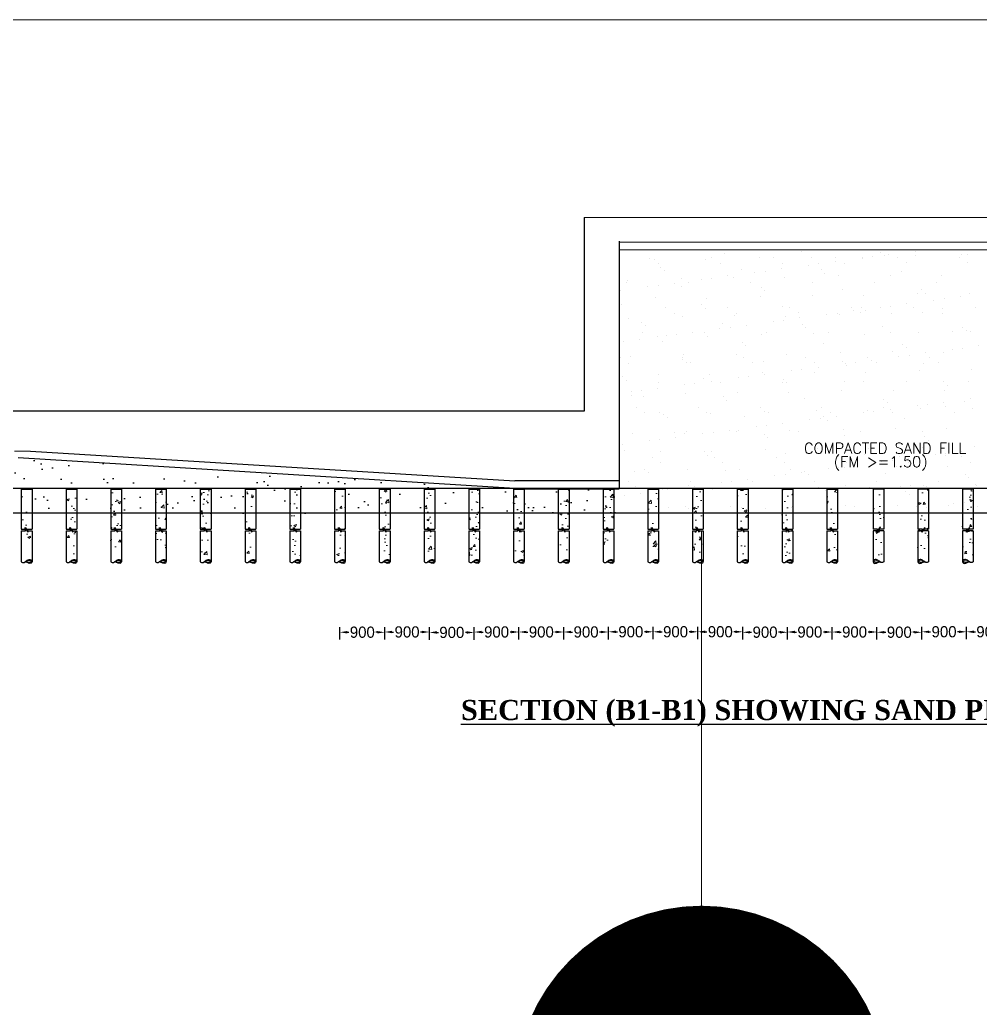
# Model space of a CAD drawing. Header units: inches. Extents: x -1277702 to 350617, y -622745 to 1282697.
# Drawn here: x -511265 to -491949, y 919020 to 938904 of the extents above; entities that cross this region are included whole.
import ezdxf

# ---------------------------------------------------------------- set-up
doc = ezdxf.new("R2010")
doc.units = ezdxf.units.IN
doc.header["$LTSCALE"] = 600
doc.header["$MEASUREMENT"] = 0
doc.linetypes.add('DASHED', pattern=[0.75, 0.5, -0.25])
for name, color, linetype, lineweight in [('DIM', 140, 'Continuous', 15), ('HATCH', 252, 'Continuous', 5), ('LINE', 7, 'Continuous', 20)]:
    doc.layers.add(name, color=color, linetype=linetype, lineweight=lineweight)
doc.layers.add('P1', color=7, linetype='Continuous')
doc.layers.add('TEXT', color=7, linetype='Continuous')
doc.styles.add('arial', font='swisscl.ttf')
doc.styles.add('BIG', font='ROMANT.SHX')
doc.dimstyles.new('3', dxfattribs={"dimtxt": 225, "dimasz": 350, "dimexe": 100, "dimexo": 25, "dimgap": 9, "dimtad": 0, "dimdec": 0, "dimzin": 0, "dimdsep": 46, "dimtxsty": 'Standard', "dimcen": 0, "dimclrd": 5, "dimclre": 6, "dimclrt": 1, "dimadec": 0, "dimazin": 0, "dimtfac": 1, "dimtdec": 0, "dimtofl": 0, "dimtmove": 2, "dimatfit": 3, "dimfxl": 1, "dimfrac": 1, "dimtolj": 1, "dimtzin": 0, "dimarcsym": 0})
doc.dimstyles.new('dim_70', dxfattribs={"dimtxt": 140, "dimasz": 140, "dimexe": 70, "dimexo": 40, "dimgap": 50, "dimtad": 1, "dimdec": 0, "dimzin": 0, "dimdsep": 46, "dimtxsty": 'arial', "dimcen": 0.09, "dimclrd": 5, "dimclre": 5, "dimclrt": 7, "dimadec": 0, "dimazin": 0, "dimtfac": 1, "dimtdec": 0, "dimtmove": 0, "dimatfit": 3, "dimfxl": 1, "dimtolj": 1, "dimtzin": 0, "dimarcsym": 0})

# ---------------------------------------------------------------- blocks, each defined once
blk = doc.blocks.new('DOT')
at = {"layer": 'DIM'}
for p, q in [((0, 62.63), (0, -75.16)), ((-75.25, 0), (71.07, 0))]:
    blk.add_line(p, q, dxfattribs=at)
at = {"layer": 'DIM', "const_width": 24.75}
blk.add_lwpolyline([(-12.62, 0, 1), (12.62, 0, 1)], format="xyb", close=True, dxfattribs=at)
blk = doc.blocks.new('pile-X')
at = {"layer": 'DIM', "ltscale": 50}
h = blk.add_hatch(dxfattribs=at)
h.set_pattern_fill('AR-CONC', color=8, scale=100, style=0)
h.set_pattern_definition([(50, (-3010845.5, 571089.3), (717.26018, -62.75213), [75, -825]), (355, (-3010845.5, 571089.3), (-138.75133, 752.19213), [60, -660]), (100.4514, (-3010785.7, 571084.1), (578.50938, 689.43954), [63.74019, -701.14211]), (46.1842, (-3010845.5, 571289.3), (1067.24105, -165.51901), [112.5, -1237.5]), (96.6356, (-3010756.5, 571275.5), (934.6627, 974.11787), [95.6103, -1051.713]), (351.1842, (-3010845.5, 571289.3), (934.66195, 974.1186), [90, -990]), (21, (-3010745.5, 571239.3), (596.90705, -402.61889), [75, -825]), (326, (-3010745.5, 571239.3), (243.31533, 725.15005), [60, -660]), (71.4514, (-3010695.7, 571205.75), (840.22263, 322.5305), [63.74019, -701.14211]), (37.5, (-3010845.48, 571089.3), (12.159855, 332.893854), [0, -652, 0, -670, 0, -662.5]), (7.5, (-3010845.48, 571089.3), (263.069537, 394.41171), [0, -382, 0, -637, 0, -252.5]), (327.5, (-3011068.48, 571089.3), (533.822436, -22.554872), [0, -250, 0, -780, 0, -1035]), (317.5, (-3011168.48, 571089.3), (583.18617, 100.10498), [0, -325, 0, -518, 0, -735])])
h.paths.add_polyline_path([(-150, -1863), (-44, -1863), (-44, -1814), (22, -1903), (22, -1862), (150, -1862), (150, 0), (-150, 0)])
at = {"layer": 'P1', "ltscale": 50}
for points in [[(-150, 0), (-150, -1112)], [(-150, 0), (150, 0)], [(150, 0), (150, -1112)], [(-150, -1112), (-44, -1112), (-44, -1064), (22, -1152), (22, -1112), (150, -1112)], [(-150, -1161), (-29, -1161), (-29, -1113), (38, -1201), (38, -1161), (150, -1161)], [(-150, -1161), (-150, -2029)], [(150, -1161), (150, -2011)]]:
    blk.add_lwpolyline(points, dxfattribs=at)
blk.add_spline([(-150, -2029), (-115, -2047), (-72, -2042), (-23, -2010), (15, -1981), (67, -1965), (106, -1968), (132, -1982), (144, -1997), (150, -2011), (150, -2024), (123, -2061), (73, -2067), (38, -2051), (10, -2031), (-18, -2023), (-51, -2031)], degree=3, dxfattribs=at)
blk = doc.blocks.new('*D61')
at = {"layer": 'DEFPOINTS', "color": 0}
for p in [(-495826, 926588), (-495826, 926415), (-494926, 926415)]:
    blk.add_point(p, dxfattribs=at)
at = {"layer": 'LINE', "color": 6, "lineweight": -2}
for p, q in [((-495826, 926440), (-495826, 926688)), ((-494926, 926440), (-494926, 926688))]:
    blk.add_line(p, q, dxfattribs=at)
at = {"layer": 'LINE', "color": 5, "lineweight": -2}
for p, q in [((-495676, 926588), (-495647, 926588)), ((-495076, 926588), (-495104, 926588))]:
    blk.add_line(p, q, dxfattribs=at)
at = {"layer": 'LINE', "color": 5}
for points in [[(-495676, 926613), (-495676, 926563), (-495826, 926588)], [(-495076, 926613), (-495076, 926563), (-494926, 926588)]]:
    blk.add_solid(points, dxfattribs=at)
at = {"layer": 'LINE', "color": 1, "insert": (-495376, 926588), "char_height": 225, "attachment_point": 5}
blk.add_mtext('\\A1;900', dxfattribs=at)
blk = doc.blocks.new('*D62')
at = {"layer": 'DEFPOINTS', "color": 0}
for p in [(-496726, 926583), (-496726, 926410), (-495826, 926410)]:
    blk.add_point(p, dxfattribs=at)
at = {"layer": 'LINE', "color": 6, "lineweight": -2}
for p, q in [((-496726, 926435), (-496726, 926683)), ((-495826, 926435), (-495826, 926683))]:
    blk.add_line(p, q, dxfattribs=at)
at = {"layer": 'LINE', "color": 5, "lineweight": -2}
for p, q in [((-496576, 926583), (-496547, 926583)), ((-495976, 926583), (-496004, 926583))]:
    blk.add_line(p, q, dxfattribs=at)
at = {"layer": 'LINE', "color": 5}
for points in [[(-496576, 926608), (-496576, 926558), (-496726, 926583)], [(-495976, 926608), (-495976, 926558), (-495826, 926583)]]:
    blk.add_solid(points, dxfattribs=at)
at = {"layer": 'LINE', "color": 1, "insert": (-496276, 926583), "char_height": 225, "attachment_point": 5}
blk.add_mtext('\\A1;900', dxfattribs=at)
blk = doc.blocks.new('*D63')
at = {"layer": 'DEFPOINTS', "color": 0}
for p in [(-497626, 926592), (-497626, 926419), (-496726, 926419)]:
    blk.add_point(p, dxfattribs=at)
at = {"layer": 'LINE', "color": 6, "lineweight": -2}
for p, q in [((-497626, 926444), (-497626, 926692)), ((-496726, 926444), (-496726, 926692))]:
    blk.add_line(p, q, dxfattribs=at)
at = {"layer": 'LINE', "color": 5, "lineweight": -2}
for p, q in [((-497476, 926592), (-497447, 926592)), ((-496876, 926592), (-496904, 926592))]:
    blk.add_line(p, q, dxfattribs=at)
at = {"layer": 'LINE', "color": 5}
for points in [[(-497476, 926617), (-497476, 926567), (-497626, 926592)], [(-496876, 926617), (-496876, 926567), (-496726, 926592)]]:
    blk.add_solid(points, dxfattribs=at)
at = {"layer": 'LINE', "color": 1, "insert": (-497176, 926592), "char_height": 225, "attachment_point": 5}
blk.add_mtext('\\A1;900', dxfattribs=at)
blk = doc.blocks.new('*D64')
at = {"layer": 'DEFPOINTS', "color": 0}
for p in [(-498526, 926592), (-498526, 926419), (-497626, 926419)]:
    blk.add_point(p, dxfattribs=at)
at = {"layer": 'LINE', "color": 6, "lineweight": -2}
for p, q in [((-498526, 926444), (-498526, 926692)), ((-497626, 926444), (-497626, 926692))]:
    blk.add_line(p, q, dxfattribs=at)
at = {"layer": 'LINE', "color": 5, "lineweight": -2}
for p, q in [((-498376, 926592), (-498347, 926592)), ((-497776, 926592), (-497804, 926592))]:
    blk.add_line(p, q, dxfattribs=at)
at = {"layer": 'LINE', "color": 5}
for points in [[(-498376, 926617), (-498376, 926567), (-498526, 926592)], [(-497776, 926617), (-497776, 926567), (-497626, 926592)]]:
    blk.add_solid(points, dxfattribs=at)
at = {"layer": 'LINE', "color": 1, "insert": (-498076, 926592), "char_height": 225, "attachment_point": 5}
blk.add_mtext('\\A1;900', dxfattribs=at)
blk = doc.blocks.new('*D65')
at = {"layer": 'DEFPOINTS', "color": 0}
for p in [(-500326, 926588), (-500326, 926415), (-499426, 926415)]:
    blk.add_point(p, dxfattribs=at)
at = {"layer": 'LINE', "color": 6, "lineweight": -2}
for p, q in [((-500326, 926440), (-500326, 926688)), ((-499426, 926440), (-499426, 926688))]:
    blk.add_line(p, q, dxfattribs=at)
at = {"layer": 'LINE', "color": 5, "lineweight": -2}
for p, q in [((-500176, 926588), (-500147, 926588)), ((-499576, 926588), (-499604, 926588))]:
    blk.add_line(p, q, dxfattribs=at)
at = {"layer": 'LINE', "color": 5}
for points in [[(-500176, 926613), (-500176, 926563), (-500326, 926588)], [(-499576, 926613), (-499576, 926563), (-499426, 926588)]]:
    blk.add_solid(points, dxfattribs=at)
at = {"layer": 'LINE', "color": 1, "insert": (-499876, 926588), "char_height": 225, "attachment_point": 5}
blk.add_mtext('\\A1;900', dxfattribs=at)
blk = doc.blocks.new('*D66')
at = {"layer": 'DEFPOINTS', "color": 0}
for p in [(-499426, 926592), (-499426, 926419), (-498526, 926419)]:
    blk.add_point(p, dxfattribs=at)
at = {"layer": 'LINE', "color": 6, "lineweight": -2}
for p, q in [((-499426, 926444), (-499426, 926692)), ((-498526, 926444), (-498526, 926692))]:
    blk.add_line(p, q, dxfattribs=at)
at = {"layer": 'LINE', "color": 5, "lineweight": -2}
for p, q in [((-499276, 926592), (-499247, 926592)), ((-498676, 926592), (-498704, 926592))]:
    blk.add_line(p, q, dxfattribs=at)
at = {"layer": 'LINE', "color": 5}
for points in [[(-499276, 926617), (-499276, 926567), (-499426, 926592)], [(-498676, 926617), (-498676, 926567), (-498526, 926592)]]:
    blk.add_solid(points, dxfattribs=at)
at = {"layer": 'LINE', "color": 1, "insert": (-498976, 926592), "char_height": 225, "attachment_point": 5}
blk.add_mtext('\\A1;900', dxfattribs=at)
blk = doc.blocks.new('*D67')
at = {"layer": 'DEFPOINTS', "color": 0}
for p in [(-502126, 926579), (-503026, 926406), (-502126, 926406)]:
    blk.add_point(p, dxfattribs=at)
at = {"layer": 'LINE', "color": 6, "lineweight": -2}
for p, q in [((-503026, 926431), (-503026, 926679)), ((-502126, 926431), (-502126, 926679))]:
    blk.add_line(p, q, dxfattribs=at)
at = {"layer": 'LINE', "color": 5, "lineweight": -2}
for p, q in [((-502876, 926579), (-502847, 926579)), ((-502276, 926579), (-502304, 926579))]:
    blk.add_line(p, q, dxfattribs=at)
at = {"layer": 'LINE', "color": 5}
for points in [[(-502876, 926604), (-502876, 926554), (-503026, 926579)], [(-502276, 926604), (-502276, 926554), (-502126, 926579)]]:
    blk.add_solid(points, dxfattribs=at)
at = {"layer": 'LINE', "color": 1, "insert": (-502576, 926579), "char_height": 225, "attachment_point": 5}
blk.add_mtext('\\A1;900', dxfattribs=at)
blk = doc.blocks.new('*D68')
at = {"layer": 'DEFPOINTS', "color": 0}
for p in [(-501226, 926588), (-502126, 926415), (-501226, 926415)]:
    blk.add_point(p, dxfattribs=at)
at = {"layer": 'LINE', "color": 6, "lineweight": -2}
for p, q in [((-502126, 926440), (-502126, 926688)), ((-501226, 926440), (-501226, 926688))]:
    blk.add_line(p, q, dxfattribs=at)
at = {"layer": 'LINE', "color": 5, "lineweight": -2}
for p, q in [((-501976, 926588), (-501947, 926588)), ((-501376, 926588), (-501404, 926588))]:
    blk.add_line(p, q, dxfattribs=at)
at = {"layer": 'LINE', "color": 5}
for points in [[(-501976, 926613), (-501976, 926563), (-502126, 926588)], [(-501376, 926613), (-501376, 926563), (-501226, 926588)]]:
    blk.add_solid(points, dxfattribs=at)
at = {"layer": 'LINE', "color": 1, "insert": (-501676, 926588), "char_height": 225, "attachment_point": 5}
blk.add_mtext('\\A1;900', dxfattribs=at)
blk = doc.blocks.new('*D69')
at = {"layer": 'DEFPOINTS', "color": 0}
for p in [(-500326, 926588), (-501226, 926415), (-500326, 926415)]:
    blk.add_point(p, dxfattribs=at)
at = {"layer": 'LINE', "color": 6, "lineweight": -2}
for p, q in [((-501226, 926440), (-501226, 926688)), ((-500326, 926440), (-500326, 926688))]:
    blk.add_line(p, q, dxfattribs=at)
at = {"layer": 'LINE', "color": 5, "lineweight": -2}
for p, q in [((-501076, 926588), (-501047, 926588)), ((-500476, 926588), (-500504, 926588))]:
    blk.add_line(p, q, dxfattribs=at)
at = {"layer": 'LINE', "color": 5}
for points in [[(-501076, 926613), (-501076, 926563), (-501226, 926588)], [(-500476, 926613), (-500476, 926563), (-500326, 926588)]]:
    blk.add_solid(points, dxfattribs=at)
at = {"layer": 'LINE', "color": 1, "insert": (-500776, 926588), "char_height": 225, "attachment_point": 5}
blk.add_mtext('\\A1;900', dxfattribs=at)
blk = doc.blocks.new('*D70')
at = {"layer": 'DEFPOINTS', "color": 0}
for p in [(-504826, 926583), (-504826, 926410), (-503926, 926410)]:
    blk.add_point(p, dxfattribs=at)
at = {"layer": 'LINE', "color": 6, "lineweight": -2}
for p, q in [((-504826, 926435), (-504826, 926683)), ((-503926, 926435), (-503926, 926683))]:
    blk.add_line(p, q, dxfattribs=at)
at = {"layer": 'LINE', "color": 5, "lineweight": -2}
for p, q in [((-504676, 926583), (-504647, 926583)), ((-504076, 926583), (-504104, 926583))]:
    blk.add_line(p, q, dxfattribs=at)
at = {"layer": 'LINE', "color": 5}
for points in [[(-504676, 926608), (-504676, 926558), (-504826, 926583)], [(-504076, 926608), (-504076, 926558), (-503926, 926583)]]:
    blk.add_solid(points, dxfattribs=at)
at = {"layer": 'LINE', "color": 1, "insert": (-504376, 926583), "char_height": 225, "attachment_point": 5}
blk.add_mtext('\\A1;900', dxfattribs=at)
blk = doc.blocks.new('*D71')
at = {"layer": 'DEFPOINTS', "color": 0}
for p in [(-503926, 926588), (-503926, 926415), (-503026, 926415)]:
    blk.add_point(p, dxfattribs=at)
at = {"layer": 'LINE', "color": 6, "lineweight": -2}
for p, q in [((-503926, 926440), (-503926, 926688)), ((-503026, 926440), (-503026, 926688))]:
    blk.add_line(p, q, dxfattribs=at)
at = {"layer": 'LINE', "color": 5, "lineweight": -2}
for p, q in [((-503776, 926588), (-503747, 926588)), ((-503176, 926588), (-503204, 926588))]:
    blk.add_line(p, q, dxfattribs=at)
at = {"layer": 'LINE', "color": 5}
for points in [[(-503776, 926613), (-503776, 926563), (-503926, 926588)], [(-503176, 926613), (-503176, 926563), (-503026, 926588)]]:
    blk.add_solid(points, dxfattribs=at)
at = {"layer": 'LINE', "color": 1, "insert": (-503476, 926588), "char_height": 225, "attachment_point": 5}
blk.add_mtext('\\A1;900', dxfattribs=at)
blk = doc.blocks.new('*D72')
at = {"layer": 'DEFPOINTS', "color": 0}
for p in [(-494026, 926588), (-494926, 926415), (-494026, 926415)]:
    blk.add_point(p, dxfattribs=at)
at = {"layer": 'LINE', "color": 6, "lineweight": -2}
for p, q in [((-494926, 926440), (-494926, 926688)), ((-494026, 926440), (-494026, 926688))]:
    blk.add_line(p, q, dxfattribs=at)
at = {"layer": 'LINE', "color": 5, "lineweight": -2}
for p, q in [((-494776, 926588), (-494747, 926588)), ((-494176, 926588), (-494204, 926588))]:
    blk.add_line(p, q, dxfattribs=at)
at = {"layer": 'LINE', "color": 5}
for points in [[(-494776, 926613), (-494776, 926563), (-494926, 926588)], [(-494176, 926613), (-494176, 926563), (-494026, 926588)]]:
    blk.add_solid(points, dxfattribs=at)
at = {"layer": 'LINE', "color": 1, "insert": (-494476, 926588), "char_height": 225, "attachment_point": 5}
blk.add_mtext('\\A1;900', dxfattribs=at)
blk = doc.blocks.new('*D73')
at = {"layer": 'DEFPOINTS', "color": 0}
for p in [(-493126, 926583), (-494026, 926410), (-493126, 926410)]:
    blk.add_point(p, dxfattribs=at)
at = {"layer": 'LINE', "color": 6, "lineweight": -2}
for p, q in [((-494026, 926435), (-494026, 926683)), ((-493126, 926435), (-493126, 926683))]:
    blk.add_line(p, q, dxfattribs=at)
at = {"layer": 'LINE', "color": 5, "lineweight": -2}
for p, q in [((-493876, 926583), (-493847, 926583)), ((-493276, 926583), (-493304, 926583))]:
    blk.add_line(p, q, dxfattribs=at)
at = {"layer": 'LINE', "color": 5}
for points in [[(-493876, 926608), (-493876, 926558), (-494026, 926583)], [(-493276, 926608), (-493276, 926558), (-493126, 926583)]]:
    blk.add_solid(points, dxfattribs=at)
at = {"layer": 'LINE', "color": 1, "insert": (-493576, 926583), "char_height": 225, "attachment_point": 5}
blk.add_mtext('\\A1;900', dxfattribs=at)
blk = doc.blocks.new('*D74')
at = {"layer": 'DEFPOINTS', "color": 0}
for p in [(-492226, 926592), (-493126, 926419), (-492226, 926419)]:
    blk.add_point(p, dxfattribs=at)
at = {"layer": 'LINE', "color": 6, "lineweight": -2}
for p, q in [((-493126, 926444), (-493126, 926692)), ((-492226, 926444), (-492226, 926692))]:
    blk.add_line(p, q, dxfattribs=at)
at = {"layer": 'LINE', "color": 5, "lineweight": -2}
for p, q in [((-492976, 926592), (-492947, 926592)), ((-492376, 926592), (-492404, 926592))]:
    blk.add_line(p, q, dxfattribs=at)
at = {"layer": 'LINE', "color": 5}
for points in [[(-492976, 926617), (-492976, 926567), (-493126, 926592)], [(-492376, 926617), (-492376, 926567), (-492226, 926592)]]:
    blk.add_solid(points, dxfattribs=at)
at = {"layer": 'LINE', "color": 1, "insert": (-492676, 926592), "char_height": 225, "attachment_point": 5}
blk.add_mtext('\\A1;900', dxfattribs=at)
blk = doc.blocks.new('*D75')
at = {"layer": 'DEFPOINTS', "color": 0}
for p in [(-491326, 926592), (-492226, 926419), (-491326, 926419)]:
    blk.add_point(p, dxfattribs=at)
at = {"layer": 'LINE', "color": 6, "lineweight": -2}
for p, q in [((-492226, 926444), (-492226, 926692)), ((-491326, 926444), (-491326, 926692))]:
    blk.add_line(p, q, dxfattribs=at)
at = {"layer": 'LINE', "color": 5, "lineweight": -2}
for p, q in [((-492076, 926592), (-492047, 926592)), ((-491476, 926592), (-491504, 926592))]:
    blk.add_line(p, q, dxfattribs=at)
at = {"layer": 'LINE', "color": 5}
for points in [[(-492076, 926617), (-492076, 926567), (-492226, 926592)], [(-491476, 926617), (-491476, 926567), (-491326, 926592)]]:
    blk.add_solid(points, dxfattribs=at)
at = {"layer": 'LINE', "color": 1, "insert": (-491776, 926592), "char_height": 225, "attachment_point": 5}
blk.add_mtext('\\A1;900', dxfattribs=at)

msp = doc.modelspace()

# ---------------------------------------------------------------- hatches: boundary and pattern name
at = {"linetype": 'DASHED'}
h = msp.add_hatch(dxfattribs=at)
h.set_pattern_fill('AR-SAND', color=256, scale=400, style=0)
h.set_pattern_definition([(37.5, (475501.93, -13229.54), (-25.19734, 770.7295), [0, -608, 0, -680, 0, -650]), (7.5, (475501.9, -13229.5), (707.9107, 1128.8584), [0, -328, 0, -548, 0, -210]), (327.5, (475009.9, -13229.54), (1245.65674, 2.26362), [0, -200, 0, -720, 0, -940]), (317.5, (475009.9, -13229.5), (1202.4506, 351.0702), [0, -100, 0, -472, 0, -540])])
h.paths.add_polyline_path([(-499239.9431, 928977.88837), (-499210.65558, 929477.88837), (-501311.14374, 929477.88837), (-511296.24539, 930092.98703), (-511908.9168, 929480.31562), (-512534.34429, 929480.31562), (-512534.34429, 928977.88837)])

# ---------------------------------------------------------------- linework, layer by layer
at = {"color": 0}
for p, q in [((-499911.14374, 934927.88837), (-499911.14374, 931027.88837)), ((-501311.14374, 931027.88837), (-508583.48173, 931027.88837)), ((-499210.65558, 931101.29058), (-499210.65558, 929701.29058)), ((-499210.65558, 931051.29058), (-499210.65558, 929651.29058)), ((-511051.14374, 930227.88837), (-501311.14374, 929627.88837)), ((-501311.14374, 929477.88837), (-511296.24539, 930092.98703)), ((-499210.65558, 929627.88837), (-501311.14374, 929627.88837)), ((-499210.65558, 929701.29058), (-499210.65558, 929551.29058)), ((-499210.65558, 929651.29058), (-499210.65558, 929501.29058)), ((-499210.65558, 929477.88837), (-501311.14374, 929477.88837)), ((-499210.65558, 929458.67641), (-501311.14374, 929458.67641)), ((-476268.33742, 928977.88837), (-513583.27826, 928977.88837))]:
    msp.add_line(p, q, dxfattribs=at)
at = {"color": 7}
for p, q in [((-499210.65558, 934451.29058), (-499210.65558, 929477.88837)), ((-499911.14374, 931027.88837), (-513522.525, 931027.88837)), ((-514035.34301, 929480.31562), (-475765.91017, 929480.31562))]:
    msp.add_line(p, q, dxfattribs=at)
at = {"linetype": 'DASHED'}
for p, q in [((-497171.02366, 934273.79167), (-497171.02366, 934273.79167)), ((-497097.29592, 934206.23265), (-497097.29592, 934206.23265)), ((-495546.85038, 934238.4243), (-495546.85038, 934238.4243)), ((-493946.26997, 934224.67582), (-493946.26997, 934224.67582)), ((-493248.80968, 934247.30864), (-493248.80968, 934247.30864)), ((-493040.60626, 934274.71914), (-493040.60626, 934274.71914)), ((-492322.0967, 934189.30844), (-492322.0967, 934189.30844)), ((-498591.70572, 934111.08299), (-498591.70572, 934111.08299)), ((-498498.27478, 934081.32698), (-498498.27478, 934081.32698)), ((-498423.02743, 934003.62307), (-498423.02743, 934003.62307)), ((-497475.03894, 934076.41935), (-497475.03894, 934076.41935)), ((-497346.04898, 934113.34661), (-497346.04898, 934113.34661)), ((-497177.37069, 934005.88669), (-497177.37069, 934005.88669)), ((-496394.68165, 934115.34255), (-496394.68165, 934115.34255)), ((-496100.39223, 934115.61023), (-496100.39223, 934115.61023)), ((-495931.71394, 934008.15031), (-495931.71394, 934008.15031)), ((-495347.64521, 934128.69776), (-495347.64521, 934128.69776)), ((-495194.0245, 933991.21625), (-495194.0245, 933991.21625)), ((-494868.83058, 934034.02884), (-494868.83058, 934034.02884)), ((-494854.73549, 934117.87385), (-494854.73549, 934117.87385)), ((-494686.0572, 934010.41393), (-494686.0572, 934010.41393)), ((-494325.5188, 934105.55719), (-494325.5188, 934105.55719)), ((-494324.40936, 934123.79013), (-494324.40936, 934123.79013)), ((-494117.31538, 934132.96769), (-494117.31538, 934132.96769)), ((-493872.54224, 934157.1168), (-493872.54224, 934157.1168)), ((-493792.12146, 934175.78029), (-493792.12146, 934175.78029)), ((-493609.07874, 934120.13747), (-493609.07874, 934120.13747)), ((-493440.40046, 934012.67755), (-493440.40046, 934012.67755)), ((-493244.05208, 934162.71332), (-493244.05208, 934162.71332)), ((-492363.422, 934122.40109), (-492363.422, 934122.40109)), ((-492197.01563, 934176.06854), (-492197.01563, 934176.06854)), ((-492194.74371, 934014.94117), (-492194.74371, 934014.94117)), ((-498373.4743, 933922.72145), (-498373.4743, 933922.72145)), ((-498299.74656, 933855.16243), (-498299.74656, 933855.16243)), ((-496749.30102, 933887.35408), (-496749.30102, 933887.35408)), ((-496478.93704, 933822.0543), (-496478.93704, 933822.0543)), ((-496270.73362, 933849.46481), (-496270.73362, 933849.46481)), ((-495945.5397, 933892.2774), (-495945.5397, 933892.2774)), ((-495402.22792, 933963.80575), (-495402.22792, 933963.80575)), ((-495148.72062, 933873.60559), (-495148.72062, 933873.60559)), ((-495074.99288, 933806.04657), (-495074.99288, 933806.04657)), ((-493524.54734, 933838.23822), (-493524.54734, 933838.23822)), ((-499061.44234, 933614.50373), (-499061.44234, 933614.50373)), ((-499037.75506, 933667.36921), (-499037.75506, 933667.36921)), ((-498098.95794, 933608.77451), (-498098.95794, 933608.77451)), ((-497957.39777, 933706.29241), (-497957.39777, 933706.29241)), ((-497815.78559, 933616.76735), (-497815.78559, 933616.76735)), ((-497555.64616, 933680.30286), (-497555.64616, 933680.30286)), ((-497347.44274, 933707.71336), (-497347.44274, 933707.71336)), ((-497022.24882, 933750.52595), (-497022.24882, 933750.52595)), ((-496910.36132, 933719.64762), (-496910.36132, 933719.64762)), ((-496570.12885, 933619.03097), (-496570.12885, 933619.03097)), ((-495887.12548, 933714.73999), (-495887.12548, 933714.73999)), ((-495324.4721, 933621.29459), (-495324.4721, 933621.29459)), ((-494806.76819, 933753.66318), (-494806.76819, 933753.66318)), ((-494078.81536, 933623.55821), (-494078.81536, 933623.55821)), ((-493759.73175, 933767.01839), (-493759.73175, 933767.01839)), ((-492833.15861, 933625.82183), (-492833.15861, 933625.82183)), ((-492736.4959, 933762.11076), (-492736.4959, 933762.11076)), ((-499175.66706, 933467.02306), (-499175.66706, 933467.02306)), ((-498632.35528, 933538.55142), (-498632.35528, 933538.55142)), ((-498424.15185, 933565.96192), (-498424.15185, 933565.96192)), ((-497951.75166, 933536.28385), (-497951.75166, 933536.28385)), ((-496351.17126, 933522.53536), (-496351.17126, 933522.53536)), ((-496277.44352, 933454.97634), (-496277.44352, 933454.97634)), ((-494726.99798, 933487.16799), (-494726.99798, 933487.16799)), ((-493218.85473, 933391.98382), (-493218.85473, 933391.98382)), ((-493126.41758, 933473.41951), (-493126.41758, 933473.41951)), ((-493052.68984, 933405.86048), (-493052.68984, 933405.86048)), ((-492171.81829, 933405.33903), (-492171.81829, 933405.33903)), ((-498473.07744, 933310.59748), (-498473.07744, 933310.59748)), ((-497449.8416, 933305.68985), (-497449.8416, 933305.68985)), ((-496369.48431, 933344.61304), (-496369.48431, 933344.61304)), ((-495322.44786, 933357.96825), (-495322.44786, 933357.96825)), ((-494299.21202, 933353.06062), (-494299.21202, 933353.06062)), ((-493423.32302, 933188.6733), (-493423.32302, 933188.6733)), ((-492880.01124, 933260.20166), (-492880.01124, 933260.20166)), ((-492671.80782, 933287.61216), (-492671.80782, 933287.61216)), ((-492346.61391, 933330.42475), (-492346.61391, 933330.42475)), ((-499154.2023, 933185.21362), (-499154.2023, 933185.21362)), ((-498268.65438, 933109.44209), (-498268.65438, 933109.44209)), ((-498099.97609, 933001.98217), (-498099.97609, 933001.98217)), ((-497553.6219, 933171.46514), (-497553.6219, 933171.46514)), ((-497479.89417, 933103.90612), (-497479.89417, 933103.90612)), ((-497022.99763, 933111.70572), (-497022.99763, 933111.70572)), ((-496854.31934, 933004.24579), (-496854.31934, 933004.24579)), ((-495929.44862, 933136.09777), (-495929.44862, 933136.09777)), ((-495777.34089, 933113.96934), (-495777.34089, 933113.96934)), ((-495608.6626, 933006.50942), (-495608.6626, 933006.50942)), ((-494825.22606, 933004.10927), (-494825.22606, 933004.10927)), ((-494531.68414, 933116.23296), (-494531.68414, 933116.23296)), ((-494500.03214, 933046.92186), (-494500.03214, 933046.92186)), ((-494363.00586, 933008.77304), (-494363.00586, 933008.77304)), ((-494328.86822, 933122.34928), (-494328.86822, 933122.34928)), ((-494255.14048, 933054.79026), (-494255.14048, 933054.79026)), ((-493956.72036, 933118.45021), (-493956.72036, 933118.45021)), ((-493748.51694, 933145.86071), (-493748.51694, 933145.86071)), ((-493734.5344, 932996.28889), (-493734.5344, 932996.28889)), ((-493286.0274, 933118.49658), (-493286.0274, 933118.49658)), ((-493117.34911, 933011.03666), (-493117.34911, 933011.03666)), ((-492711.29856, 932991.38126), (-492711.29856, 932991.38126)), ((-492704.69494, 933086.98191), (-492704.69494, 933086.98191)), ((-492040.37066, 933120.7602), (-492040.37066, 933120.7602)), ((-499012.55771, 932896.6397), (-499012.55771, 932896.6397)), ((-498756.07254, 932820.39491), (-498756.07254, 932820.39491)), ((-497932.20043, 932935.5629), (-497932.20043, 932935.5629)), ((-496885.16398, 932948.91811), (-496885.16398, 932948.91811)), ((-496110.1386, 932834.94732), (-496110.1386, 932834.94732)), ((-495901.93518, 932862.35782), (-495901.93518, 932862.35782)), ((-495861.92814, 932944.01048), (-495861.92814, 932944.01048)), ((-495576.74126, 932905.17041), (-495576.74126, 932905.17041)), ((-495033.42948, 932976.69877), (-495033.42948, 932976.69877)), ((-494781.57085, 932982.93367), (-494781.57085, 932982.93367)), ((-498738.39099, 932612.86283), (-498738.39099, 932612.86283)), ((-498682.34481, 932752.83589), (-498682.34481, 932752.83589)), ((-497730.1595, 932621.66753), (-497730.1595, 932621.66753)), ((-497492.73425, 932615.12646), (-497492.73425, 932615.12646)), ((-497186.84772, 932693.19588), (-497186.84772, 932693.19588)), ((-497131.89926, 932785.02754), (-497131.89926, 932785.02754)), ((-496978.6443, 932720.60638), (-496978.6443, 932720.60638)), ((-496653.45038, 932763.41897), (-496653.45038, 932763.41897)), ((-496247.0775, 932617.39008), (-496247.0775, 932617.39008)), ((-495531.31886, 932771.27905), (-495531.31886, 932771.27905)), ((-495457.59113, 932703.72003), (-495457.59113, 932703.72003)), ((-495001.42076, 932619.6537), (-495001.42076, 932619.6537)), ((-493907.14558, 932735.91168), (-493907.14558, 932735.91168)), ((-493755.76401, 932621.91732), (-493755.76401, 932621.91732)), ((-493193.65739, 932621.25431), (-493193.65739, 932621.25431)), ((-492510.10727, 932624.18094), (-492510.10727, 932624.18094)), ((-492306.56518, 932722.16319), (-492306.56518, 932722.16319)), ((-492232.83744, 932654.60417), (-492232.83744, 932654.60417)), ((-492146.62094, 932634.60952), (-492146.62094, 932634.60952)), ((-499132.06254, 932437.10349), (-499132.06254, 932437.10349)), ((-498806.86862, 932479.91608), (-498806.86862, 932479.91608)), ((-498447.8801, 932539.86797), (-498447.8801, 932539.86797)), ((-498334.34991, 932433.95731), (-498334.34991, 932433.95731)), ((-498263.55684, 932551.44443), (-498263.55684, 932551.44443)), ((-498055.35342, 932578.85493), (-498055.35342, 932578.85493)), ((-497424.64425, 932534.96034), (-497424.64425, 932534.96034)), ((-496733.7695, 932420.20883), (-496733.7695, 932420.20883)), ((-496344.28697, 932573.88353), (-496344.28697, 932573.88353)), ((-495297.25052, 932587.23874), (-495297.25052, 932587.23874)), ((-494274.01468, 932582.33112), (-494274.01468, 932582.33112)), ((-496660.04177, 932352.64981), (-496660.04177, 932352.64981)), ((-495109.59622, 932384.84145), (-495109.59622, 932384.84145)), ((-494756.37351, 932212.20417), (-494756.37351, 932212.20417)), ((-493709.33706, 932225.55938), (-493709.33706, 932225.55938)), ((-493509.01582, 932371.09297), (-493509.01582, 932371.09297)), ((-493435.28809, 932303.53395), (-493435.28809, 932303.53395)), ((-493054.52459, 932201.56632), (-493054.52459, 932201.56632)), ((-492686.10122, 932220.65175), (-492686.10122, 932220.65175)), ((-492511.2128, 932273.09468), (-492511.2128, 932273.09468)), ((-492303.00938, 932300.50518), (-492303.00938, 932300.50518)), ((-491977.81547, 932343.31777), (-491977.81547, 932343.31777)), ((-499191.25978, 932105.53758), (-499191.25978, 932105.53758)), ((-499022.58149, 931998.07766), (-499022.58149, 931998.07766)), ((-498987.36037, 932125.9102), (-498987.36037, 932125.9102)), ((-497945.60303, 932107.8012), (-497945.60303, 932107.8012)), ((-497936.22014, 932069.1386), (-497936.22014, 932069.1386)), ((-497907.00308, 932164.83339), (-497907.00308, 932164.83339)), ((-497862.49241, 932001.57958), (-497862.49241, 932001.57958)), ((-497776.92475, 932000.34128), (-497776.92475, 932000.34128)), ((-496859.96664, 932178.1886), (-496859.96664, 932178.1886)), ((-496699.94629, 932110.06482), (-496699.94629, 932110.06482)), ((-496531.268, 932002.6049), (-496531.268, 932002.6049)), ((-496312.04686, 932033.77123), (-496312.04686, 932033.77123)), ((-495836.73079, 932173.28097), (-495836.73079, 932173.28097)), ((-495454.28954, 932112.32844), (-495454.28954, 932112.32844)), ((-495285.61126, 932004.86852), (-495285.61126, 932004.86852)), ((-494711.46646, 932020.02274), (-494711.46646, 932020.02274)), ((-494456.42762, 932017.00229), (-494456.42762, 932017.00229)), ((-494208.6328, 932114.59207), (-494208.6328, 932114.59207)), ((-494131.23371, 932059.81488), (-494131.23371, 932059.81488)), ((-494039.95451, 932007.13214), (-494039.95451, 932007.13214)), ((-493587.92192, 932131.34323), (-493587.92192, 932131.34323)), ((-493379.7185, 932158.75373), (-493379.7185, 932158.75373)), ((-492962.97606, 932116.85569), (-492962.97606, 932116.85569)), ((-492794.29777, 932009.39577), (-492794.29777, 932009.39577)), ((-496319.08962, 931803.15402), (-496319.08962, 931803.15402)), ((-495741.34016, 931847.84034), (-495741.34016, 931847.84034)), ((-495533.13674, 931875.25084), (-495533.13674, 931875.25084)), ((-495272.05318, 931816.50924), (-495272.05318, 931816.50924)), ((-495207.94283, 931918.06343), (-495207.94283, 931918.06343)), ((-494664.63104, 931989.59179), (-494664.63104, 931989.59179)), ((-494637.73873, 931952.46372), (-494637.73873, 931952.46372)), ((-494248.81733, 931811.60161), (-494248.81733, 931811.60161)), ((-493168.46005, 931850.5248), (-493168.46005, 931850.5248)), ((-493087.29318, 931984.65537), (-493087.29318, 931984.65537)), ((-492121.4236, 931863.88001), (-492121.4236, 931863.88001)), ((-499138.67078, 931718.06838), (-499138.67078, 931718.06838)), ((-499064.94305, 931650.50935), (-499064.94305, 931650.50935)), ((-498422.68275, 931769.13846), (-498422.68275, 931769.13846)), ((-498415.33965, 931611.22194), (-498415.33965, 931611.22194)), ((-497514.49751, 931682.701), (-497514.49751, 931682.701)), ((-497399.44691, 931764.23083), (-497399.44691, 931764.23083)), ((-497361.36107, 931634.56054), (-497361.36107, 931634.56054)), ((-497169.6829, 931613.48556), (-497169.6829, 931613.48556)), ((-496818.04928, 931706.0889), (-496818.04928, 931706.0889)), ((-496609.84586, 931733.4994), (-496609.84586, 931733.4994)), ((-496284.65195, 931776.31199), (-496284.65195, 931776.31199)), ((-495924.02616, 931615.74918), (-495924.02616, 931615.74918)), ((-495913.9171, 931668.95252), (-495913.9171, 931668.95252)), ((-495840.18937, 931601.3935), (-495840.18937, 931601.3935)), ((-494678.36941, 931618.01281), (-494678.36941, 931618.01281)), ((-494289.74382, 931633.58514), (-494289.74382, 931633.58514)), ((-493432.71267, 931620.27643), (-493432.71267, 931620.27643)), ((-492689.16342, 931619.83666), (-492689.16342, 931619.83666)), ((-492187.05593, 931622.54005), (-492187.05593, 931622.54005)), ((-498971.46752, 931422.58601), (-498971.46752, 931422.58601)), ((-498763.2641, 931449.99651), (-498763.2641, 931449.99651)), ((-498438.07018, 931492.8091), (-498438.07018, 931492.8091)), ((-497894.7584, 931564.33745), (-497894.7584, 931564.33745)), ((-497686.55498, 931591.74795), (-497686.55498, 931591.74795)), ((-496834.76929, 931407.4591), (-496834.76929, 931407.4591)), ((-495811.53345, 931402.55147), (-495811.53345, 931402.55147)), ((-494731.17616, 931441.47466), (-494731.17616, 931441.47466)), ((-493684.13972, 931454.82987), (-493684.13972, 931454.82987)), ((-492660.90387, 931449.92224), (-492660.90387, 931449.92224)), ((-492615.43569, 931552.27764), (-492615.43569, 931552.27764)), ((-498962.16303, 931355.18069), (-498962.16303, 931355.18069)), ((-498716.94815, 931331.63078), (-498716.94815, 931331.63078)), ((-497881.80574, 931394.10388), (-497881.80574, 931394.10388)), ((-497116.36774, 931317.88229), (-497116.36774, 931317.88229)), ((-497042.64001, 931250.32327), (-497042.64001, 931250.32327)), ((-495492.19447, 931282.51492), (-495492.19447, 931282.51492)), ((-493891.61406, 931268.76643), (-493891.61406, 931268.76643)), ((-493817.88633, 931201.20741), (-493817.88633, 931201.20741)), ((-492685.72615, 931214.45934), (-492685.72615, 931214.45934)), ((-492267.44078, 931233.39906), (-492267.44078, 931233.39906)), ((-492142.41437, 931285.9877), (-492142.41437, 931285.9877)), ((-498868.20843, 931103.89669), (-498868.20843, 931103.89669)), ((-497622.55169, 931106.16031), (-497622.55169, 931106.16031)), ((-496376.89495, 931108.42393), (-496376.89495, 931108.42393)), ((-496293.89228, 931032.42452), (-496293.89228, 931032.42452)), ((-496208.21666, 931000.96401), (-496208.21666, 931000.96401)), ((-495246.85583, 931045.77973), (-495246.85583, 931045.77973)), ((-495131.2382, 931110.68755), (-495131.2382, 931110.68755)), ((-494962.55991, 931003.22763), (-494962.55991, 931003.22763)), ((-494295.83261, 931002.48481), (-494295.83261, 931002.48481)), ((-494223.61999, 931040.8721), (-494223.61999, 931040.8721)), ((-494087.62918, 931029.89531), (-494087.62918, 931029.89531)), ((-493885.58146, 931112.95117), (-493885.58146, 931112.95117)), ((-493762.43527, 931072.7079), (-493762.43527, 931072.7079)), ((-493716.90317, 931005.49125), (-493716.90317, 931005.49125)), ((-493219.12349, 931144.23625), (-493219.12349, 931144.23625)), ((-493143.2627, 931079.79529), (-493143.2627, 931079.79529)), ((-493010.92006, 931171.64675), (-493010.92006, 931171.64675)), ((-492639.92471, 931115.21479), (-492639.92471, 931115.21479)), ((-492471.24642, 931007.75487), (-492471.24642, 931007.75487)), ((-492096.22626, 931093.15051), (-492096.22626, 931093.15051)), ((-498699.53015, 930996.43677), (-498699.53015, 930996.43677)), ((-498397.48541, 930998.40895), (-498397.48541, 930998.40895)), ((-498318.81839, 930966.81206), (-498318.81839, 930966.81206)), ((-498245.09065, 930899.25304), (-498245.09065, 930899.25304)), ((-497453.8734, 930998.70039), (-497453.8734, 930998.70039)), ((-497374.24957, 930993.50132), (-497374.24957, 930993.50132)), ((-496694.64511, 930931.44469), (-496694.64511, 930931.44469)), ((-495372.54172, 930860.73336), (-495372.54172, 930860.73336)), ((-495164.3383, 930888.14386), (-495164.3383, 930888.14386)), ((-495094.0647, 930917.69621), (-495094.0647, 930917.69621)), ((-495020.33697, 930850.13718), (-495020.33697, 930850.13718)), ((-494839.14439, 930930.95645), (-494839.14439, 930930.95645)), ((-493469.89143, 930882.32883), (-493469.89143, 930882.32883)), ((-498092.2883, 930609.58105), (-498092.2883, 930609.58105)), ((-497856.6084, 930623.37437), (-497856.6084, 930623.37437)), ((-497317.75654, 930604.64097), (-497317.75654, 930604.64097)), ((-496992.56263, 930647.45356), (-496992.56263, 930647.45356)), ((-496846.63156, 930611.84467), (-496846.63156, 930611.84467)), ((-496809.57195, 930636.72959), (-496809.57195, 930636.72959)), ((-496449.25084, 930718.98192), (-496449.25084, 930718.98192)), ((-496241.04742, 930746.39242), (-496241.04742, 930746.39242)), ((-495915.85351, 930789.20501), (-495915.85351, 930789.20501)), ((-495786.33611, 930631.82196), (-495786.33611, 930631.82196)), ((-495600.97481, 930614.10829), (-495600.97481, 930614.10829)), ((-494705.97882, 930670.74515), (-494705.97882, 930670.74515)), ((-494355.31807, 930616.37191), (-494355.31807, 930616.37191)), ((-493658.94237, 930684.10036), (-493658.94237, 930684.10036)), ((-493109.66133, 930618.63553), (-493109.66133, 930618.63553)), ((-492635.70653, 930679.19273), (-492635.70653, 930679.19273)), ((-498936.96568, 930584.45118), (-498936.96568, 930584.45118)), ((-498602.66908, 930435.47903), (-498602.66908, 930435.47903)), ((-498394.46566, 930462.88953), (-498394.46566, 930462.88953)), ((-498069.27175, 930505.70212), (-498069.27175, 930505.70212)), ((-497897.09575, 930580.37447), (-497897.09575, 930580.37447)), ((-497525.95996, 930577.23047), (-497525.95996, 930577.23047)), ((-496296.51535, 930566.62598), (-496296.51535, 930566.62598)), ((-496222.78761, 930499.06696), (-496222.78761, 930499.06696)), ((-494672.34207, 930531.25861), (-494672.34207, 930531.25861)), ((-493071.76166, 930517.51012), (-493071.76166, 930517.51012)), ((-492998.03393, 930449.9511), (-492998.03393, 930449.9511)), ((-499145.98087, 930363.95067), (-499145.98087, 930363.95067)), ((-499099.54639, 930229.30424), (-499099.54639, 930229.30424)), ((-498372.28807, 930227.67945), (-498372.28807, 930227.67945)), ((-497498.96599, 930215.55575), (-497498.96599, 930215.55575)), ((-497349.05222, 930222.77182), (-497349.05222, 930222.77182)), ((-496268.69494, 930261.69501), (-496268.69494, 930261.69501)), ((-495221.65849, 930275.05022), (-495221.65849, 930275.05022)), ((-494198.42265, 930270.14259), (-494198.42265, 930270.14259)), ((-493118.06536, 930309.06579), (-493118.06536, 930309.06579)), ((-492316.92771, 930227.35236), (-492316.92771, 930227.35236)), ((-492071.02891, 930322.421), (-492071.02891, 930322.421)), ((-498545.15709, 930102.25579), (-498545.15709, 930102.25579)), ((-497425.23825, 930147.99673), (-497425.23825, 930147.99673)), ((-497299.50035, 930104.51942), (-497299.50035, 930104.51942)), ((-496053.8436, 930106.78304), (-496053.8436, 930106.78304)), ((-495874.79271, 930180.18838), (-495874.79271, 930180.18838)), ((-494808.18686, 930109.04666), (-494808.18686, 930109.04666)), ((-494274.21231, 930166.43989), (-494274.21231, 930166.43989)), ((-494200.48457, 930098.88087), (-494200.48457, 930098.88087)), ((-493927.03417, 930015.37782), (-493927.03417, 930015.37782)), ((-493718.83075, 930042.78832), (-493718.83075, 930042.78832)), ((-493562.53011, 930111.31028), (-493562.53011, 930111.31028)), ((-493393.63683, 930085.60092), (-493393.63683, 930085.60092)), ((-492850.32505, 930157.12927), (-492850.32505, 930157.12927)), ((-492650.03903, 930131.07252), (-492650.03903, 930131.07252)), ((-492642.12163, 930184.53977), (-492642.12163, 930184.53977)), ((-492316.87337, 930113.5739), (-492316.87337, 930113.5739)), ((-492148.19508, 930006.11398), (-492148.19508, 930006.11398)), ((-498911.76834, 929813.72167), (-498911.76834, 929813.72167)), ((-498701.41663, 929864.48553), (-498701.41663, 929864.48553)), ((-498376.4788, 929994.79587), (-498376.4788, 929994.79587)), ((-497831.41105, 929852.64487), (-497831.41105, 929852.64487)), ((-497130.82206, 929997.05949), (-497130.82206, 929997.05949)), ((-497077.24335, 929829.11815), (-497077.24335, 929829.11815)), ((-496784.37461, 929866.00008), (-496784.37461, 929866.00008)), ((-495885.16531, 929999.32312), (-495885.16531, 929999.32312)), ((-495761.13876, 929861.09245), (-495761.13876, 929861.09245)), ((-495476.66295, 929815.36967), (-495476.66295, 929815.36967)), ((-495003.74329, 929873.62638), (-495003.74329, 929873.62638)), ((-494795.53987, 929901.03688), (-494795.53987, 929901.03688)), ((-494680.78148, 929900.01564), (-494680.78148, 929900.01564)), ((-494639.50857, 930001.58674), (-494639.50857, 930001.58674)), ((-494470.34595, 929943.84947), (-494470.34595, 929943.84947)), ((-493633.74503, 929913.37086), (-493633.74503, 929913.37086)), ((-493393.85182, 930003.85036), (-493393.85182, 930003.85036)), ((-492610.50919, 929908.46323), (-492610.50919, 929908.46323)), ((-498627.6889, 929796.92651), (-498627.6889, 929796.92651)), ((-496948.95811, 929617.53399), (-496948.95811, 929617.53399)), ((-496623.76419, 929660.34658), (-496623.76419, 929660.34658)), ((-496523.58022, 929610.20378), (-496523.58022, 929610.20378)), ((-496080.45241, 929731.87493), (-496080.45241, 929731.87493)), ((-495872.24899, 929759.28544), (-495872.24899, 929759.28544)), ((-495547.05507, 929802.09803), (-495547.05507, 929802.09803)), ((-495402.93521, 929747.81065), (-495402.93521, 929747.81065)), ((-495277.92347, 929612.4674), (-495277.92347, 929612.4674)), ((-494032.26673, 929614.73102), (-494032.26673, 929614.73102)), ((-493852.48967, 929780.0023), (-493852.48967, 929780.0023)), ((-492786.60998, 929616.99464), (-492786.60998, 929616.99464)), ((-492251.90927, 929766.25381), (-492251.90927, 929766.25381)), ((-492178.18153, 929698.69479), (-492178.18153, 929698.69479)), ((-499014.8937, 929605.67653), (-499014.8937, 929605.67653)), ((-498886.571, 929523.7802), (-498886.571, 929523.7802)), ((-498347.09073, 929456.94994), (-498347.09073, 929456.94994)), ((-498279.69399, 929478.04793), (-498279.69399, 929478.04793)), ((-498233.87065, 929448.37205), (-498233.87065, 929448.37205)), ((-498053.42746, 929473.94302), (-498053.42746, 929473.94302)), ((-498025.66722, 929475.78255), (-498025.66722, 929475.78255)), ((-497807.8365, 929526.45823), (-497807.8365, 929526.45823)), ((-497769.23696, 929607.94016), (-497769.23696, 929607.94016)), ((-497700.47331, 929518.59514), (-497700.47331, 929518.59514)), ((-497323.85488, 929452.04231), (-497323.85488, 929452.04231)), ((-497157.16153, 929590.12349), (-497157.16153, 929590.12349)), ((-496807.77071, 929476.20664), (-496807.77071, 929476.20664)), ((-496679.11359, 929464.29944), (-496679.11359, 929464.29944)), ((-496243.49759, 929490.9655), (-496243.49759, 929490.9655)), ((-495562.11397, 929478.47026), (-495562.11397, 929478.47026)), ((-495196.46115, 929504.32071), (-495196.46115, 929504.32071)), ((-495054.94031, 929428.93207), (-495054.94031, 929428.93207)), ((-494656.81055, 929544.90139), (-494656.81055, 929544.90139)), ((-494583.08282, 929477.34237), (-494583.08282, 929477.34237)), ((-494316.45722, 929480.73388), (-494316.45722, 929480.73388)), ((-494260.17352, 929478.47026), (-494260.17352, 929478.47026)), ((-494173.2253, 929499.41308), (-494173.2253, 929499.41308)), ((-494101.54751, 929437.53053), (-494101.54751, 929437.53053)), ((-493558.23573, 929509.05888), (-493558.23573, 929509.05888)), ((-493454.35991, 929415.18358), (-493454.35991, 929415.18358)), ((-493350.03231, 929536.46938), (-493350.03231, 929536.46938)), ((-493092.86802, 929538.33628), (-493092.86802, 929538.33628)), ((-493070.80048, 929482.9975), (-493070.80048, 929482.9975)), ((-493032.63727, 929509.53402), (-493032.63727, 929509.53402)), ((-493014.51678, 929476.20664), (-493014.51678, 929476.20664)), ((-492045.83157, 929551.69149), (-492045.83157, 929551.69149)), ((-492014.45099, 929526.45823), (-492014.45099, 929526.45823)), ((-499102.37634, 929334.0311), (-499102.37634, 929334.0311)), ((-498777.18243, 929376.84369), (-498777.18243, 929376.84369)), ((-496605.38586, 929396.74042), (-496605.38586, 929396.74042)), ((-493380.63217, 929347.62456), (-493380.63217, 929347.62456)), ((-498222.10575, 929100.6149), (-498222.10575, 929100.6149)), ((-497881.56423, 929113.22922), (-497881.56423, 929113.22922)), ((-497806.21371, 929081.91536), (-497806.21371, 929081.91536)), ((-496976.449, 929102.87852), (-496976.449, 929102.87852)), ((-496759.17727, 929095.27057), (-496759.17727, 929095.27057)), ((-496257.39095, 929077.86184), (-496257.39095, 929077.86184)), ((-495735.94142, 929090.36294), (-495735.94142, 929090.36294)), ((-495730.79226, 929105.14214), (-495730.79226, 929105.14214)), ((-494655.58413, 929129.28614), (-494655.58413, 929129.28614)), ((-494485.13551, 929107.40577), (-494485.13551, 929107.40577)), ((-493608.54769, 929142.64135), (-493608.54769, 929142.64135)), ((-493239.47877, 929109.66939), (-493239.47877, 929109.66939)), ((-493024.8384, 929098.49393), (-493024.8384, 929098.49393)), ((-492585.31184, 929137.73372), (-492585.31184, 929137.73372)), ((-492481.52661, 929170.02229), (-492481.52661, 929170.02229)), ((-492273.32319, 929197.43279), (-492273.32319, 929197.43279)), ((-491993.82202, 929111.93301), (-491993.82202, 929111.93301))]:
    msp.add_line(p, q, dxfattribs=at)
at = {"layer": 'DIM', "ltscale": 500}
for centre, radius, start, end in [((-511076.62642, 927865.65722), 156.48904, 67.922283335, 123.227938453), ((-510176.62642, 927865.65722), 156.48904, 67.922283335, 123.227938453), ((-509276.62642, 927865.65722), 156.48904, 67.922283335, 123.227938453), ((-508376.62642, 927865.65722), 156.48904, 67.922283335, 123.227938453), ((-507476.62642, 927865.65722), 156.48904, 67.922283335, 123.227938453), ((-506576.62642, 927865.65722), 156.48904, 67.922283335, 123.227938453), ((-505676.62642, 927865.65722), 156.48904, 67.922283335, 123.227938453), ((-504776.62642, 927865.65722), 156.48904, 67.922283335, 123.227938453), ((-503876.62642, 927865.65722), 156.48904, 67.922283335, 123.227938453), ((-502976.62642, 927865.65722), 156.48904, 67.922283335, 123.227938453), ((-502076.62642, 927865.65722), 156.48904, 67.922283335, 123.227938453), ((-501176.62642, 927865.65722), 156.48904, 67.922283335, 123.227938453), ((-500276.62642, 927865.65722), 156.48904, 67.922283335, 123.227938453), ((-499376.62642, 927865.65722), 156.48904, 67.922283335, 123.227938453), ((-498476.62642, 927865.65722), 156.48904, 67.922283335, 123.227938453), ((-497576.62642, 927865.65722), 156.48904, 67.922283335, 123.227938453), ((-496676.62642, 927865.65722), 156.48904, 67.922283335, 123.227938453), ((-495776.62642, 927865.65722), 156.48904, 67.922283335, 123.227938453), ((-494876.62642, 927865.65722), 156.48904, 67.922283335, 123.227938453), ((-494045.66107, 927865.65722), 156.48904, 56.772061547, 112.077716658), ((-493145.66107, 927865.65722), 156.48904, 56.772061547, 112.077716658), ((-492245.66107, 927865.65722), 156.48904, 56.772061547, 112.077716658), ((-511101.88962, 928124.46879), 141.49037, 244.690473037, 306.459748749), ((-510201.88962, 928124.46879), 141.49037, 244.690473037, 306.459748749), ((-509301.88962, 928124.46879), 141.49037, 244.690473037, 306.459748749), ((-508401.88962, 928124.46879), 141.49037, 244.690473037, 306.459748749), ((-507501.88962, 928124.46879), 141.49037, 244.690473037, 306.459748749), ((-506601.88962, 928124.46879), 141.49037, 244.690473037, 306.459748749), ((-505701.88962, 928124.46879), 141.49037, 244.690473037, 306.459748749), ((-504801.88962, 928124.46879), 141.49037, 244.690473037, 306.459748749), ((-503901.88962, 928124.46879), 141.49037, 244.690473037, 306.459748749), ((-503001.88962, 928124.46879), 141.49037, 244.690473037, 306.459748749), ((-502101.88962, 928124.46879), 141.49037, 244.690473037, 306.459748749), ((-501201.88962, 928124.46879), 141.49037, 244.690473037, 306.459748749), ((-500301.88962, 928124.46879), 141.49037, 244.690473037, 306.459748749), ((-499401.88962, 928124.46879), 141.49037, 244.690473037, 306.459748749), ((-498501.88962, 928124.46879), 141.49037, 244.690473037, 306.459748749), ((-497601.88962, 928124.46879), 141.49037, 244.690473037, 306.459748749), ((-496701.88962, 928124.46879), 141.49037, 244.690473037, 306.459748749), ((-495801.88962, 928124.46879), 141.49037, 244.690473037, 306.459748749), ((-494901.88962, 928124.46879), 141.49037, 244.690473037, 306.459748749), ((-494020.39787, 928124.46879), 141.49037, 233.540251251, 295.309526956), ((-493120.39787, 928124.46879), 141.49037, 233.540251251, 295.309526956), ((-492220.39787, 928124.46879), 141.49037, 233.540251251, 295.309526956)]:
    msp.add_arc(centre, radius, start, end, dxfattribs=at)
at = {"layer": 'LINE', "ltscale": 2}
for p, q in [((-499911.14374, 934927.88837), (-489911.14374, 934927.88837)), ((-499210.65558, 934427.88837), (-490611.63191, 934427.88837)), ((-499210.65558, 934277.88837), (-490611.63191, 934277.88837)), ((-511051.14374, 931027.88837), (-508583.48173, 931027.88837)), ((-511373.47609, 930227.88837), (-511051.14374, 930227.88837))]:
    msp.add_line(p, q, dxfattribs=at)
at = {"layer": 'LINE'}
msp.add_lwpolyline([(-461136.54698, 891445.64523), (-528249.73004, 891445.64523), (-528249.73004, 938904.25325), (-461136.54698, 938904.25325)], close=True, dxfattribs=at)

# ---------------------------------------------------------------- block references
at = {"layer": 'HATCH', "color": 5, "yscale": 0.7199999999720603, "zscale": 0.7200000000000001}
for p, xscale in [((-511125.80784, 929458.67641), 0.7199999999720603), ((-510225.80784, 929458.67641), 0.7199999999720603), ((-509325.80784, 929458.67641), 0.7199999999720603), ((-508425.80784, 929458.67641), 0.7199999999720603), ((-507525.80784, 929458.67641), 0.7199999999720603), ((-506625.80784, 929458.67641), 0.7199999999720603), ((-505725.80784, 929458.67641), 0.7199999999720603), ((-504825.80784, 929458.67641), 0.7199999999720603), ((-503925.80784, 929458.67641), 0.7199999999720603), ((-503025.80784, 929458.67641), 0.7199999999720603), ((-502125.80784, 929458.67641), 0.7199999999720603), ((-501225.80784, 929458.67641), 0.7199999999720603), ((-500325.80784, 929458.67641), 0.7199999999720603), ((-499425.80784, 929458.67641), 0.7199999999720603), ((-498525.80784, 929458.67641), 0.7199999999720603), ((-497625.80784, 929458.67641), 0.7199999999720603), ((-496725.80784, 929458.67641), 0.7199999999720603), ((-495825.80784, 929458.67641), 0.7199999999720603), ((-494925.80784, 929458.67641), 0.7199999999720603), ((-493996.47965, 929458.67641), -0.7199999999720603), ((-493096.47965, 929458.67641), -0.7199999999720603), ((-492196.47965, 929458.67641), -0.7199999999720603)]:
    msp.add_blockref('pile-X', p, dxfattribs=dict(at, xscale=xscale))

# ---------------------------------------------------------------- texts
at = {"layer": 'LINE', "style": 'BIG'}
for s, p in [('COMPACTED SAND FILL', (-495492.8093, 930177.01297)), (' (FM >=1.50)', (-495040.79788, 929906.49817))]:
    msp.add_text(s, height=213.84, dxfattribs=at).set_placement(p)
at = {"layer": 'TEXT', "color": 7, "insert": (-502392.77869, 924952.97012), "char_height": 107.8272, "width": 14847.3248328, "attachment_point": 4, "style": 'arial'}
msp.add_mtext('{\\fTimes New Roman|b1|i0|c0|p18;\\H3.756x;\\L\\C6;SECTION (B1-B1) SHOWING SAND PILE DETAIL}', dxfattribs=at)

# ---------------------------------------------------------------- dimensions: what is measured, and where the dimension line sits
at = {"layer": 'LINE'}
for base, p1, p2, picture, middle in [((-504825.80784, 926583.23121), (-503925.80784, 926410.45905), (-504825.80784, 926410.45905), '*D70', (-504375.80784, 926583.23121)), ((-503925.80784, 926587.51626), (-503025.80784, 926414.74409), (-503925.80784, 926414.74409), '*D71', (-503475.80784, 926587.51626)), ((-500325.80784, 926587.51626), (-499425.80784, 926414.74409), (-500325.80784, 926414.74409), '*D65', (-499875.80784, 926587.51626)), ((-499425.80784, 926591.8013), (-498525.80784, 926419.02913), (-499425.80784, 926419.02913), '*D66', (-498975.80784, 926591.8013)), ((-498525.80784, 926591.8013), (-497625.80784, 926419.02913), (-498525.80784, 926419.02913), '*D64', (-498075.80784, 926591.8013)), ((-497625.80784, 926591.8013), (-496725.80784, 926419.02913), (-497625.80784, 926419.02913), '*D63', (-497175.80784, 926591.8013)), ((-496725.80784, 926583.23121), (-495825.80784, 926410.45905), (-496725.80784, 926410.45905), '*D62', (-496275.80784, 926583.23121)), ((-495825.80784, 926587.51626), (-494925.80784, 926414.74409), (-495825.80784, 926414.74409), '*D61', (-495375.80784, 926587.51626))]:
    dim = msp.add_linear_dim(base=base, p1=p1, p2=p2, angle=180, dimstyle='3', override={"dimasz": 150, "dimfxl": 700}, dxfattribs=at)
    dim.commit()
    dim.dimension.update_dxf_attribs({"geometry": picture, "text_midpoint": middle})
for base, p1, p2, picture, middle in [((-502125.80784, 926578.94617), (-503025.80784, 926406.174), (-502125.80784, 926406.174), '*D67', (-502575.80784, 926578.94617)), ((-501225.80784, 926587.51626), (-502125.80784, 926414.74409), (-501225.80784, 926414.74409), '*D68', (-501675.80784, 926587.51626)), ((-500325.80784, 926587.51626), (-501225.80784, 926414.74409), (-500325.80784, 926414.74409), '*D69', (-500775.80784, 926587.51626)), ((-494025.80784, 926587.51626), (-494925.80784, 926414.74409), (-494025.80784, 926414.74409), '*D72', (-494475.80784, 926587.51626)), ((-493125.80784, 926583.23121), (-494025.80784, 926410.45905), (-493125.80784, 926410.45905), '*D73', (-493575.80784, 926583.23121)), ((-492225.80784, 926591.8013), (-493125.80784, 926419.02913), (-492225.80784, 926419.02913), '*D74', (-492675.80784, 926591.8013)), ((-491325.80784, 926591.8013), (-492225.80784, 926419.02913), (-491325.80784, 926419.02913), '*D75', (-491775.80784, 926591.8013))]:
    dim = msp.add_linear_dim(base=base, p1=p1, p2=p2, dimstyle='3', override={"dimasz": 150, "dimfxl": 700}, dxfattribs=at)
    dim.commit()
    dim.dimension.update_dxf_attribs({"geometry": picture, "text_midpoint": middle})

# ---------------------------------------------------------------- leaders
at = {"layer": 'HATCH', "color": 3, "ltscale": 50}
msp.add_leader([(-497552.84376, 917332.12741), (-497552.84376, 918327.12741), (-497026.94873, 918327.12741)], dimstyle='dim_70', override={"dimasz": 150, "dimgap": 50, "dimtad": 0, "dimldrblk": 'Dot'}, dxfattribs=at)

doc.saveas('drawing.dxf')
